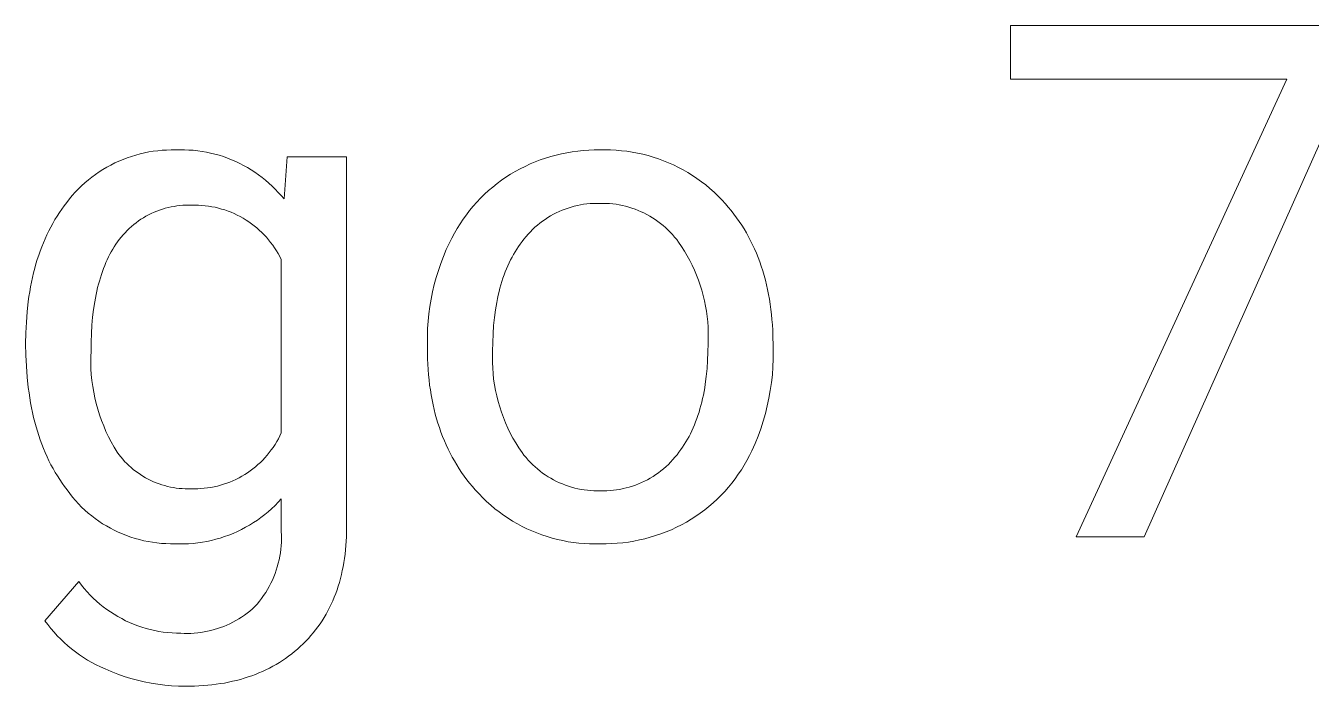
# Model space of a CAD drawing. Header units: millimetres. Extents: x 0 to 4468, y 0 to 3122.
# Drawn here: x 3279.3 to 3385.7, y 340.7 to 395.4 of the extents above; entities that cross this region are included whole.
import ezdxf

# ---------------------------------------------------------------- set-up
doc = ezdxf.new("R2010")
doc.units = ezdxf.units.MM
doc.header["$MEASUREMENT"] = 0
doc.layers.add('Domyślny', color=7, linetype='Continuous', true_color=0x000000)

msp = doc.modelspace()

# ---------------------------------------------------------------- linework, layer by layer
at = {"layer": 'Domyślny', "color": 18, "lineweight": 15, "true_color": 0x000000}
for p, q in [((3360.8, 390.99), (3360.8, 395.41)), ((3360.8, 395.41), (3389.4, 395.41)), ((3389.4, 392.38), (3371.87, 353.09)), ((3383.7, 390.99), (3360.8, 390.99)), ((3366.24, 353.09), (3383.7, 390.99)), ((3286.67, 384.04), (3287.01, 384.19)), ((3287.01, 384.19), (3287.35, 384.34)), ((3287.35, 384.34), (3287.69, 384.47)), ((3287.69, 384.47), (3288.05, 384.59)), ((3288.05, 384.59), (3288.4, 384.7)), ((3288.4, 384.7), (3288.76, 384.79)), ((3288.76, 384.79), (3289.12, 384.88)), ((3289.12, 384.88), (3289.49, 384.95)), ((3289.49, 384.95), (3289.85, 385.01)), ((3289.85, 385.01), (3290.22, 385.06)), ((3290.22, 385.06), (3290.59, 385.09)), ((3290.59, 385.09), (3290.96, 385.11)), ((3290.96, 385.11), (3291.33, 385.12)), ((3291.33, 385.12), (3291.7, 385.12)), ((3291.7, 385.12), (3292.07, 385.13)), ((3292.07, 385.13), (3292.43, 385.13)), ((3292.43, 385.13), (3292.8, 385.11)), ((3292.8, 385.11), (3293.16, 385.09)), ((3293.16, 385.09), (3293.53, 385.05)), ((3293.53, 385.05), (3293.89, 385)), ((3293.89, 385), (3294.25, 384.94)), ((3294.25, 384.94), (3294.6, 384.86)), ((3294.6, 384.86), (3294.96, 384.77)), ((3294.96, 384.77), (3295.31, 384.68)), ((3295.31, 384.68), (3295.66, 384.57)), ((3295.66, 384.57), (3296, 384.44)), ((3296, 384.44), (3296.34, 384.31)), ((3296.34, 384.31), (3296.68, 384.16)), ((3300.68, 381.06), (3300.94, 384.54)), ((3300.94, 384.54), (3305.85, 384.54)), ((3305.85, 384.54), (3305.85, 353.86)), ((3321.46, 384.13), (3321.89, 384.3)), ((3321.89, 384.3), (3322.32, 384.44)), ((3322.32, 384.44), (3322.76, 384.58)), ((3322.76, 384.58), (3323.2, 384.7)), ((3323.2, 384.7), (3323.64, 384.8)), ((3323.64, 384.8), (3324.09, 384.89)), ((3324.09, 384.89), (3324.54, 384.97)), ((3324.54, 384.97), (3324.99, 385.03)), ((3324.99, 385.03), (3325.44, 385.07)), ((3325.44, 385.07), (3325.9, 385.1)), ((3325.9, 385.1), (3326.35, 385.12)), ((3326.35, 385.12), (3326.81, 385.12)), ((3326.81, 385.12), (3327.26, 385.13)), ((3327.26, 385.13), (3327.71, 385.12)), ((3327.71, 385.12), (3328.16, 385.1)), ((3328.16, 385.1), (3328.61, 385.06)), ((3328.61, 385.06), (3329.05, 385.01)), ((3329.05, 385.01), (3329.5, 384.94)), ((3329.5, 384.94), (3329.94, 384.86)), ((3329.94, 384.86), (3330.38, 384.76)), ((3330.38, 384.76), (3330.81, 384.65)), ((3330.81, 384.65), (3331.24, 384.53)), ((3331.24, 384.53), (3331.67, 384.38)), ((3331.67, 384.38), (3332.09, 384.23)), ((3332.09, 384.23), (3332.51, 384.06)), ((3285.07, 383.09), (3285.38, 383.3)), ((3285.38, 383.3), (3285.69, 383.5)), ((3285.69, 383.5), (3286.01, 383.69)), ((3286.01, 383.69), (3286.34, 383.87)), ((3286.34, 383.87), (3286.67, 384.04)), ((3296.68, 384.16), (3297.01, 384.01)), ((3297.01, 384.01), (3297.33, 383.84)), ((3297.33, 383.84), (3297.65, 383.66)), ((3297.65, 383.66), (3297.96, 383.47)), ((3297.96, 383.47), (3298.27, 383.28)), ((3298.27, 383.28), (3298.57, 383.07)), ((3319.05, 382.86), (3319.43, 383.11)), ((3319.43, 383.11), (3319.82, 383.34)), ((3319.82, 383.34), (3320.22, 383.56)), ((3320.22, 383.56), (3320.63, 383.76)), ((3320.63, 383.76), (3321.04, 383.96)), ((3321.04, 383.96), (3321.46, 384.13)), ((3332.51, 384.06), (3332.92, 383.88)), ((3332.92, 383.88), (3333.32, 383.68)), ((3333.32, 383.68), (3333.72, 383.47)), ((3333.72, 383.47), (3334.11, 383.24)), ((3334.11, 383.24), (3334.49, 383)), ((3283.66, 381.89), (3283.92, 382.15)), ((3283.92, 382.15), (3284.2, 382.4)), ((3284.2, 382.4), (3284.48, 382.64)), ((3284.48, 382.64), (3284.77, 382.87)), ((3284.77, 382.87), (3285.07, 383.09)), ((3298.57, 383.07), (3298.86, 382.85)), ((3298.86, 382.85), (3299.15, 382.62)), ((3299.15, 382.62), (3299.42, 382.38)), ((3299.42, 382.38), (3299.69, 382.13)), ((3299.69, 382.13), (3299.95, 381.88)), ((3317.61, 381.76), (3317.95, 382.05)), ((3317.95, 382.05), (3318.31, 382.34)), ((3318.31, 382.34), (3318.67, 382.61)), ((3318.67, 382.61), (3319.05, 382.86)), ((3334.49, 383), (3334.86, 382.75)), ((3334.86, 382.75), (3335.23, 382.49)), ((3335.23, 382.49), (3335.58, 382.22)), ((3335.58, 382.22), (3335.93, 381.93)), ((3282.69, 380.77), (3282.92, 381.07)), ((3282.92, 381.07), (3283.15, 381.35)), ((3283.15, 381.35), (3283.4, 381.63)), ((3283.4, 381.63), (3283.66, 381.89)), ((3299.95, 381.88), (3300.2, 381.61)), ((3300.2, 381.61), (3300.44, 381.34)), ((3300.44, 381.34), (3300.68, 381.06)), ((3316.64, 380.81), (3316.95, 381.13)), ((3316.95, 381.13), (3317.27, 381.45)), ((3317.27, 381.45), (3317.61, 381.76)), ((3335.93, 381.93), (3336.27, 381.63)), ((3336.27, 381.63), (3336.59, 381.32)), ((3336.59, 381.32), (3336.91, 381)), ((3336.91, 381), (3337.21, 380.67)), ((3281.89, 379.64), (3282.08, 379.93)), ((3282.08, 379.93), (3282.28, 380.22)), ((3282.28, 380.22), (3282.48, 380.5)), ((3282.48, 380.5), (3282.69, 380.77)), ((3289.92, 379.96), (3289.69, 379.86)), ((3290.15, 380.06), (3289.92, 379.96)), ((3290.38, 380.14), (3290.15, 380.06)), ((3290.61, 380.22), (3290.38, 380.14)), ((3290.85, 380.29), (3290.61, 380.22)), ((3291.09, 380.35), (3290.85, 380.29)), ((3291.33, 380.41), (3291.09, 380.35)), ((3291.57, 380.45), (3291.33, 380.41)), ((3291.81, 380.49), (3291.57, 380.45)), ((3292.06, 380.52), (3291.81, 380.49)), ((3292.3, 380.54), (3292.06, 380.52)), ((3292.55, 380.55), (3292.3, 380.54)), ((3292.8, 380.55), (3292.55, 380.55)), ((3293.04, 380.55), (3292.8, 380.55)), ((3293.32, 380.55), (3293.04, 380.55)), ((3293.6, 380.55), (3293.32, 380.55)), ((3293.87, 380.53), (3293.6, 380.55)), ((3294.15, 380.5), (3293.87, 380.53)), ((3294.43, 380.47), (3294.15, 380.5)), ((3294.7, 380.42), (3294.43, 380.47)), ((3294.97, 380.37), (3294.7, 380.42)), ((3295.24, 380.3), (3294.97, 380.37)), ((3295.51, 380.23), (3295.24, 380.3)), ((3295.78, 380.15), (3295.51, 380.23)), ((3296.04, 380.06), (3295.78, 380.15)), ((3296.3, 379.96), (3296.04, 380.06)), ((3296.55, 379.85), (3296.3, 379.96)), ((3315.77, 379.76), (3316.04, 380.12)), ((3316.04, 380.12), (3316.33, 380.47)), ((3316.33, 380.47), (3316.64, 380.81)), ((3323.44, 380.02), (3323.2, 379.91)), ((3323.69, 380.13), (3323.44, 380.02)), ((3323.94, 380.22), (3323.69, 380.13)), ((3324.19, 380.31), (3323.94, 380.22)), ((3324.44, 380.39), (3324.19, 380.31)), ((3324.7, 380.46), (3324.44, 380.39)), ((3324.96, 380.52), (3324.7, 380.46)), ((3325.22, 380.58), (3324.96, 380.52)), ((3325.48, 380.62), (3325.22, 380.58)), ((3325.75, 380.65), (3325.48, 380.62)), ((3326.01, 380.68), (3325.75, 380.65)), ((3326.28, 380.69), (3326.01, 380.68)), ((3326.54, 380.7), (3326.28, 380.69)), ((3326.81, 380.7), (3326.54, 380.7)), ((3327.08, 380.7), (3326.81, 380.7)), ((3327.35, 380.69), (3327.08, 380.7)), ((3327.62, 380.68), (3327.35, 380.69)), ((3327.89, 380.65), (3327.62, 380.68)), ((3328.16, 380.62), (3327.89, 380.65)), ((3328.42, 380.57), (3328.16, 380.62)), ((3328.69, 380.52), (3328.42, 380.57)), ((3328.95, 380.46), (3328.69, 380.52)), ((3329.21, 380.39), (3328.95, 380.46)), ((3329.47, 380.31), (3329.21, 380.39)), ((3329.73, 380.22), (3329.47, 380.31)), ((3329.98, 380.12), (3329.73, 380.22)), ((3330.23, 380.01), (3329.98, 380.12)), ((3330.47, 379.9), (3330.23, 380.01)), ((3337.21, 380.67), (3337.45, 380.39)), ((3337.45, 380.39), (3337.69, 380.1)), ((3337.69, 380.1), (3337.92, 379.81)), ((3281.36, 378.73), (3281.53, 379.04)), ((3281.53, 379.04), (3281.71, 379.35)), ((3281.71, 379.35), (3281.89, 379.64)), ((3288.24, 378.94), (3288.05, 378.78)), ((3288.43, 379.09), (3288.24, 378.94)), ((3288.63, 379.24), (3288.43, 379.09)), ((3288.83, 379.38), (3288.63, 379.24)), ((3289.04, 379.51), (3288.83, 379.38)), ((3289.25, 379.63), (3289.04, 379.51)), ((3289.47, 379.75), (3289.25, 379.63)), ((3289.69, 379.86), (3289.47, 379.75)), ((3296.8, 379.73), (3296.55, 379.85)), ((3297.05, 379.6), (3296.8, 379.73)), ((3297.29, 379.47), (3297.05, 379.6)), ((3297.53, 379.32), (3297.29, 379.47)), ((3297.76, 379.17), (3297.53, 379.32)), ((3297.99, 379.01), (3297.76, 379.17)), ((3298.21, 378.84), (3297.99, 379.01)), ((3315.01, 378.63), (3315.25, 379.01)), ((3315.25, 379.01), (3315.5, 379.39)), ((3315.5, 379.39), (3315.77, 379.76)), ((3321.65, 378.89), (3321.45, 378.72)), ((3321.85, 379.06), (3321.65, 378.89)), ((3322.07, 379.22), (3321.85, 379.06)), ((3322.28, 379.37), (3322.07, 379.22)), ((3322.51, 379.52), (3322.28, 379.37)), ((3322.73, 379.66), (3322.51, 379.52)), ((3322.97, 379.79), (3322.73, 379.66)), ((3323.2, 379.91), (3322.97, 379.79)), ((3330.71, 379.77), (3330.47, 379.9)), ((3330.95, 379.64), (3330.71, 379.77)), ((3331.18, 379.5), (3330.95, 379.64)), ((3331.41, 379.35), (3331.18, 379.5)), ((3331.63, 379.2), (3331.41, 379.35)), ((3331.84, 379.04), (3331.63, 379.2)), ((3332.05, 378.87), (3331.84, 379.04)), ((3332.26, 378.69), (3332.05, 378.87)), ((3337.92, 379.81), (3338.14, 379.51)), ((3338.14, 379.51), (3338.35, 379.21)), ((3338.35, 379.21), (3338.56, 378.9)), ((3338.56, 378.9), (3338.76, 378.58)), ((3280.9, 377.77), (3281.05, 378.1)), ((3281.05, 378.1), (3281.2, 378.42)), ((3281.2, 378.42), (3281.36, 378.73)), ((3287.19, 377.89), (3287.04, 377.7)), ((3287.35, 378.08), (3287.19, 377.89)), ((3287.52, 378.27), (3287.35, 378.08)), ((3287.69, 378.44), (3287.52, 378.27)), ((3287.87, 378.62), (3287.69, 378.44)), ((3288.05, 378.78), (3287.87, 378.62)), ((3298.42, 378.67), (3298.21, 378.84)), ((3298.63, 378.48), (3298.42, 378.67)), ((3298.83, 378.29), (3298.63, 378.48)), ((3299.03, 378.1), (3298.83, 378.29)), ((3299.22, 377.89), (3299.03, 378.1)), ((3299.4, 377.68), (3299.22, 377.89)), ((3314.37, 377.42), (3314.57, 377.83)), ((3314.57, 377.83), (3314.78, 378.23)), ((3314.78, 378.23), (3315.01, 378.63)), ((3320.71, 377.95), (3320.54, 377.74)), ((3320.88, 378.15), (3320.71, 377.95)), ((3321.07, 378.34), (3320.88, 378.15)), ((3321.25, 378.53), (3321.07, 378.34)), ((3321.45, 378.72), (3321.25, 378.53)), ((3332.46, 378.5), (3332.26, 378.69)), ((3332.65, 378.31), (3332.46, 378.5)), ((3332.83, 378.11), (3332.65, 378.31)), ((3333.01, 377.91), (3332.83, 378.11)), ((3333.18, 377.7), (3333.01, 377.91)), ((3338.76, 378.58), (3338.95, 378.26)), ((3338.95, 378.26), (3339.13, 377.93)), ((3339.13, 377.93), (3339.3, 377.6)), ((3280.37, 376.4), (3280.49, 376.75)), ((3280.49, 376.75), (3280.62, 377.1)), ((3280.62, 377.1), (3280.76, 377.44)), ((3280.76, 377.44), (3280.9, 377.77)), ((3286.51, 376.9), (3286.38, 376.69)), ((3286.63, 377.11), (3286.51, 376.9)), ((3286.76, 377.31), (3286.63, 377.11)), ((3286.9, 377.5), (3286.76, 377.31)), ((3287.04, 377.7), (3286.9, 377.5)), ((3299.57, 377.47), (3299.4, 377.68)), ((3299.74, 377.25), (3299.57, 377.47)), ((3299.9, 377.02), (3299.74, 377.25)), ((3300.05, 376.78), (3299.9, 377.02)), ((3300.19, 376.55), (3300.05, 376.78)), ((3313.88, 376.3), (3314.11, 376.87)), ((3314.11, 376.87), (3314.37, 377.42)), ((3319.95, 376.91), (3319.81, 376.69)), ((3320.09, 377.12), (3319.95, 376.91)), ((3320.23, 377.33), (3320.09, 377.12)), ((3320.38, 377.53), (3320.23, 377.33)), ((3320.54, 377.74), (3320.38, 377.53)), ((3333.34, 377.48), (3333.18, 377.7)), ((3333.59, 377.12), (3333.34, 377.48)), ((3333.83, 376.74), (3333.59, 377.12)), ((3334.06, 376.36), (3333.83, 376.74)), ((3339.3, 377.6), (3339.47, 377.26)), ((3339.47, 377.26), (3339.63, 376.92)), ((3339.63, 376.92), (3339.78, 376.57)), ((3280.04, 375.32), (3280.14, 375.68)), ((3280.14, 375.68), (3280.25, 376.05)), ((3280.25, 376.05), (3280.37, 376.4)), ((3285.94, 375.8), (3285.84, 375.56)), ((3286.04, 376.03), (3285.94, 375.8)), ((3286.15, 376.26), (3286.04, 376.03)), ((3286.27, 376.48), (3286.15, 376.26)), ((3286.38, 376.69), (3286.27, 376.48)), ((3300.33, 376.3), (3300.19, 376.55)), ((3300.45, 376.06), (3300.33, 376.3)), ((3300.45, 361.7), (3300.45, 376.06)), ((3313.46, 375.15), (3313.66, 375.73)), ((3313.66, 375.73), (3313.88, 376.3)), ((3319.32, 375.77), (3319.2, 375.53)), ((3319.43, 376.01), (3319.32, 375.77)), ((3319.55, 376.24), (3319.43, 376.01)), ((3319.68, 376.47), (3319.55, 376.24)), ((3319.81, 376.69), (3319.68, 376.47)), ((3334.27, 375.97), (3334.06, 376.36)), ((3334.47, 375.57), (3334.27, 375.97)), ((3339.78, 376.57), (3339.92, 376.21)), ((3339.92, 376.21), (3340.06, 375.85)), ((3340.06, 375.85), (3340.18, 375.49)), ((3279.85, 374.56), (3279.94, 374.94)), ((3279.94, 374.94), (3280.04, 375.32)), ((3285.56, 374.8), (3285.48, 374.54)), ((3285.65, 375.06), (3285.56, 374.8)), ((3285.74, 375.31), (3285.65, 375.06)), ((3285.84, 375.56), (3285.74, 375.31)), ((3313.27, 374.56), (3313.46, 375.15)), ((3318.9, 374.77), (3318.8, 374.5)), ((3318.99, 375.03), (3318.9, 374.77)), ((3319.1, 375.28), (3318.99, 375.03)), ((3319.2, 375.53), (3319.1, 375.28)), ((3334.66, 375.17), (3334.47, 375.57)), ((3334.83, 374.76), (3334.66, 375.17)), ((3334.99, 374.34), (3334.83, 374.76)), ((3340.18, 375.49), (3340.3, 375.11)), ((3340.3, 375.11), (3340.41, 374.73)), ((3340.41, 374.73), (3340.52, 374.35)), ((3279.63, 373.38), (3279.69, 373.78)), ((3279.69, 373.78), (3279.77, 374.17)), ((3279.77, 374.17), (3279.85, 374.56)), ((3285.25, 373.72), (3285.18, 373.43)), ((3285.32, 374), (3285.25, 373.72)), ((3285.4, 374.27), (3285.32, 374)), ((3285.48, 374.54), (3285.4, 374.27)), ((3312.97, 373.37), (3313.11, 373.97)), ((3313.11, 373.97), (3313.27, 374.56)), ((3318.55, 373.68), (3318.48, 373.39)), ((3318.63, 373.96), (3318.55, 373.68)), ((3318.72, 374.23), (3318.63, 373.96)), ((3318.8, 374.5), (3318.72, 374.23)), ((3335.13, 373.93), (3334.99, 374.34)), ((3335.26, 373.5), (3335.13, 373.93)), ((3340.52, 374.35), (3340.61, 373.96)), ((3340.61, 373.96), (3340.7, 373.56)), ((3340.7, 373.56), (3340.78, 373.16)), ((3279.41, 371.73), (3279.51, 372.57)), ((3279.51, 372.57), (3279.56, 372.98)), ((3279.56, 372.98), (3279.63, 373.38)), ((3285.01, 372.54), (3284.91, 371.92)), ((3285.12, 373.14), (3285.01, 372.54)), ((3285.18, 373.43), (3285.12, 373.14)), ((3312.75, 372.17), (3312.85, 372.77)), ((3312.85, 372.77), (3312.97, 373.37)), ((3318.29, 372.5), (3318.23, 372.2)), ((3318.35, 372.81), (3318.29, 372.5)), ((3318.41, 373.1), (3318.35, 372.81)), ((3318.48, 373.39), (3318.41, 373.1)), ((3335.38, 373.07), (3335.26, 373.5)), ((3335.48, 372.64), (3335.38, 373.07)), ((3335.57, 372.2), (3335.48, 372.64)), ((3340.78, 373.16), (3340.86, 372.76)), ((3340.86, 372.76), (3340.92, 372.34)), ((3279.35, 370.87), (3279.41, 371.73)), ((3284.91, 371.92), (3284.83, 371.28)), ((3312.6, 370.95), (3312.67, 371.56)), ((3312.67, 371.56), (3312.75, 372.17)), ((3318.18, 371.88), (3318.09, 371.24)), ((3318.23, 372.2), (3318.18, 371.88)), ((3335.65, 371.77), (3335.57, 372.2)), ((3335.71, 371.33), (3335.65, 371.77)), ((3340.92, 372.34), (3340.98, 371.92)), ((3340.98, 371.92), (3341.03, 371.5)), ((3341.03, 371.5), (3341.07, 371.07)), ((3279.31, 369.99), (3279.35, 370.87)), ((3284.77, 370.61), (3284.73, 369.92)), ((3284.83, 371.28), (3284.77, 370.61)), ((3312.54, 369.72), (3312.56, 370.33)), ((3312.56, 370.33), (3312.6, 370.95)), ((3318.03, 370.58), (3317.98, 369.9)), ((3318.09, 371.24), (3318.03, 370.58)), ((3335.75, 370.88), (3335.71, 371.33)), ((3335.78, 370.44), (3335.75, 370.88)), ((3335.8, 370), (3335.78, 370.44)), ((3341.07, 371.07), (3341.11, 370.64)), ((3341.11, 370.64), (3341.13, 370.2)), ((3279.29, 369.08), (3279.31, 369.99)), ((3284.73, 369.92), (3284.7, 369.2)), ((3312.54, 369.11), (3312.54, 369.72)), ((3317.98, 369.9), (3317.95, 369.19)), ((3335.78, 369.11), (3335.8, 369.55)), ((3335.8, 369.55), (3335.8, 370)), ((3341.13, 370.2), (3341.15, 369.75)), ((3341.15, 369.75), (3341.17, 368.84)), ((3279.31, 368.13), (3279.29, 369.08)), ((3284.7, 368.47), (3284.68, 367.98)), ((3284.7, 369.2), (3284.7, 368.47)), ((3312.54, 368.74), (3312.54, 369.11)), ((3312.54, 368.28), (3312.54, 368.74)), ((3312.56, 367.83), (3312.54, 368.28)), ((3317.94, 368.47), (3317.93, 368)), ((3317.95, 369.19), (3317.94, 368.47)), ((3335.74, 367.7), (3335.77, 368.39)), ((3335.77, 368.39), (3335.78, 369.11)), ((3341.17, 368.84), (3341.17, 368.47)), ((3341.17, 368.47), (3341.17, 367.81)), ((3279.35, 367.21), (3279.31, 368.13)), ((3279.41, 366.31), (3279.35, 367.21)), ((3284.68, 367.98), (3284.68, 367.49)), ((3284.68, 367.49), (3284.69, 367.01)), ((3312.58, 367.38), (3312.56, 367.83)), ((3312.6, 366.95), (3312.58, 367.38)), ((3317.93, 368), (3317.93, 367.53)), ((3317.93, 367.53), (3317.95, 367.06)), ((3335.7, 367.02), (3335.74, 367.7)), ((3341.14, 367.16), (3341.1, 366.51)), ((3341.17, 367.81), (3341.14, 367.16)), ((3279.51, 365.44), (3279.41, 366.31)), ((3284.69, 367.01), (3284.72, 366.52)), ((3284.72, 366.52), (3284.77, 366.03)), ((3312.64, 366.51), (3312.6, 366.95)), ((3312.68, 366.09), (3312.64, 366.51)), ((3312.73, 365.66), (3312.68, 366.09)), ((3317.95, 367.06), (3317.98, 366.6)), ((3317.98, 366.6), (3318.03, 366.13)), ((3318.03, 366.13), (3318.1, 365.67)), ((3335.55, 365.74), (3335.63, 366.37)), ((3335.63, 366.37), (3335.7, 367.02)), ((3341.1, 366.51), (3341.03, 365.86)), ((3279.57, 365.02), (3279.51, 365.44)), ((3279.63, 364.6), (3279.57, 365.02)), ((3284.77, 366.03), (3284.84, 365.55)), ((3284.84, 365.55), (3284.92, 365.07)), ((3284.92, 365.07), (3285.02, 364.59)), ((3312.79, 365.25), (3312.73, 365.66)), ((3312.86, 364.84), (3312.79, 365.25)), ((3318.1, 365.67), (3318.18, 365.2)), ((3318.18, 365.2), (3318.28, 364.75)), ((3335.39, 364.83), (3335.45, 365.12)), ((3335.45, 365.12), (3335.5, 365.43)), ((3335.5, 365.43), (3335.55, 365.74)), ((3340.93, 365.21), (3340.82, 364.57)), ((3341.03, 365.86), (3340.93, 365.21)), ((3279.7, 364.18), (3279.63, 364.6)), ((3279.78, 363.78), (3279.7, 364.18)), ((3285.02, 364.59), (3285.13, 364.12)), ((3285.13, 364.12), (3285.26, 363.65)), ((3312.93, 364.43), (3312.86, 364.84)), ((3313.01, 364.03), (3312.93, 364.43)), ((3313.1, 363.64), (3313.01, 364.03)), ((3318.28, 364.75), (3318.4, 364.29)), ((3318.4, 364.29), (3318.53, 363.84)), ((3335.11, 363.68), (3335.18, 363.96)), ((3335.18, 363.96), (3335.26, 364.24)), ((3335.26, 364.24), (3335.33, 364.53)), ((3335.33, 364.53), (3335.39, 364.83)), ((3340.82, 364.57), (3340.68, 363.93)), ((3279.86, 363.38), (3279.78, 363.78)), ((3279.95, 362.98), (3279.86, 363.38)), ((3280.05, 362.59), (3279.95, 362.98)), ((3285.26, 363.65), (3285.41, 363.18)), ((3285.41, 363.18), (3285.57, 362.72)), ((3313.2, 363.25), (3313.1, 363.64)), ((3313.31, 362.87), (3313.2, 363.25)), ((3318.53, 363.84), (3318.67, 363.4)), ((3318.67, 363.4), (3318.84, 362.96)), ((3318.84, 362.96), (3319.01, 362.52)), ((3334.85, 362.88), (3334.94, 363.14)), ((3334.94, 363.14), (3335.03, 363.41)), ((3335.03, 363.41), (3335.11, 363.68)), ((3340.53, 363.29), (3340.35, 362.67)), ((3340.68, 363.93), (3340.53, 363.29)), ((3280.15, 362.21), (3280.05, 362.59)), ((3280.26, 361.84), (3280.15, 362.21)), ((3280.38, 361.47), (3280.26, 361.84)), ((3285.57, 362.72), (3285.75, 362.27)), ((3285.75, 362.27), (3285.94, 361.82)), ((3285.94, 361.82), (3286.15, 361.38)), ((3313.42, 362.5), (3313.31, 362.87)), ((3313.54, 362.13), (3313.42, 362.5)), ((3313.67, 361.76), (3313.54, 362.13)), ((3319.01, 362.52), (3319.2, 362.1)), ((3319.2, 362.1), (3319.41, 361.68)), ((3334.32, 361.63), (3334.43, 361.87)), ((3334.43, 361.87), (3334.54, 362.12)), ((3334.54, 362.12), (3334.65, 362.36)), ((3334.65, 362.36), (3334.75, 362.62)), ((3334.75, 362.62), (3334.85, 362.88)), ((3340.14, 362.04), (3339.92, 361.43)), ((3340.35, 362.67), (3340.14, 362.04)), ((3280.5, 361.11), (3280.38, 361.47)), ((3280.63, 360.75), (3280.5, 361.11)), ((3286.15, 361.38), (3286.38, 360.95)), ((3286.38, 360.95), (3286.61, 360.52)), ((3299.93, 360.73), (3300.07, 360.97)), ((3300.07, 360.97), (3300.21, 361.21)), ((3300.21, 361.21), (3300.34, 361.45)), ((3300.34, 361.45), (3300.45, 361.7)), ((3313.8, 361.4), (3313.67, 361.76)), ((3313.95, 361.05), (3313.8, 361.4)), ((3314.1, 360.7), (3313.95, 361.05)), ((3319.41, 361.68), (3319.63, 361.26)), ((3319.63, 361.26), (3319.87, 360.86)), ((3319.87, 360.86), (3320.12, 360.46)), ((3333.81, 360.73), (3333.94, 360.95)), ((3333.94, 360.95), (3334.07, 361.17)), ((3334.07, 361.17), (3334.2, 361.4)), ((3334.2, 361.4), (3334.32, 361.63)), ((3339.68, 360.82), (3339.41, 360.22)), ((3339.92, 361.43), (3339.68, 360.82)), ((3280.77, 360.4), (3280.63, 360.75)), ((3280.91, 360.06), (3280.77, 360.4)), ((3281.06, 359.72), (3280.91, 360.06)), ((3281.22, 359.39), (3281.06, 359.72)), ((3286.61, 360.52), (3286.87, 360.11)), ((3286.87, 360.11), (3287.01, 359.91)), ((3287.01, 359.91), (3287.16, 359.71)), ((3287.16, 359.71), (3287.32, 359.53)), ((3299.1, 359.64), (3299.28, 359.85)), ((3299.28, 359.85), (3299.46, 360.06)), ((3299.46, 360.06), (3299.62, 360.28)), ((3299.62, 360.28), (3299.78, 360.5)), ((3299.78, 360.5), (3299.93, 360.73)), ((3314.26, 360.36), (3314.1, 360.7)), ((3314.42, 360.02), (3314.26, 360.36)), ((3314.6, 359.69), (3314.42, 360.02)), ((3320.12, 360.46), (3320.38, 360.08)), ((3320.38, 360.08), (3320.54, 359.86)), ((3320.54, 359.86), (3320.71, 359.65)), ((3333.04, 359.68), (3333.21, 359.89)), ((3333.21, 359.89), (3333.37, 360.11)), ((3333.37, 360.11), (3333.52, 360.31)), ((3333.52, 360.31), (3333.67, 360.52)), ((3333.67, 360.52), (3333.81, 360.73)), ((3339.21, 359.82), (3339, 359.42)), ((3339.41, 360.22), (3339.21, 359.82)), ((3281.38, 359.06), (3281.22, 359.39)), ((3281.56, 358.74), (3281.38, 359.06)), ((3281.73, 358.43), (3281.56, 358.74)), ((3287.32, 359.53), (3287.48, 359.34)), ((3287.48, 359.34), (3287.66, 359.17)), ((3287.66, 359.17), (3287.83, 359)), ((3287.83, 359), (3288.01, 358.83)), ((3288.01, 358.83), (3288.2, 358.67)), ((3288.2, 358.67), (3288.39, 358.52)), ((3297.88, 358.55), (3298.1, 358.72)), ((3298.1, 358.72), (3298.31, 358.89)), ((3298.31, 358.89), (3298.52, 359.07)), ((3298.52, 359.07), (3298.72, 359.25)), ((3298.72, 359.25), (3298.91, 359.44)), ((3298.91, 359.44), (3299.1, 359.64)), ((3314.78, 359.37), (3314.6, 359.69)), ((3314.97, 359.05), (3314.78, 359.37)), ((3315.17, 358.73), (3314.97, 359.05)), ((3315.37, 358.42), (3315.17, 358.73)), ((3320.71, 359.65), (3320.89, 359.45)), ((3320.89, 359.45), (3321.07, 359.25)), ((3321.07, 359.25), (3321.26, 359.06)), ((3321.26, 359.06), (3321.46, 358.88)), ((3321.46, 358.88), (3321.66, 358.71)), ((3321.66, 358.71), (3321.87, 358.54)), ((3331.88, 358.56), (3332.09, 358.73)), ((3332.09, 358.73), (3332.3, 358.9)), ((3332.3, 358.9), (3332.49, 359.09)), ((3332.49, 359.09), (3332.68, 359.28)), ((3332.68, 359.28), (3332.87, 359.48)), ((3332.87, 359.48), (3333.04, 359.68)), ((3338.54, 358.64), (3338.28, 358.27)), ((3338.78, 359.03), (3338.54, 358.64)), ((3339, 359.42), (3338.78, 359.03)), ((3281.92, 358.13), (3281.73, 358.43)), ((3282.11, 357.83), (3281.92, 358.13)), ((3282.3, 357.53), (3282.11, 357.83)), ((3288.39, 358.52), (3288.59, 358.38)), ((3288.59, 358.38), (3288.79, 358.24)), ((3288.79, 358.24), (3289, 358.11)), ((3289, 358.11), (3289.21, 357.98)), ((3289.21, 357.98), (3289.43, 357.87)), ((3289.43, 357.87), (3289.65, 357.76)), ((3289.65, 357.76), (3289.87, 357.65)), ((3289.87, 357.65), (3290.1, 357.56)), ((3295.94, 357.53), (3296.2, 357.63)), ((3296.2, 357.63), (3296.45, 357.74)), ((3296.45, 357.74), (3296.7, 357.85)), ((3296.7, 357.85), (3296.95, 357.97)), ((3296.95, 357.97), (3297.19, 358.11)), ((3297.19, 358.11), (3297.42, 358.25)), ((3297.42, 358.25), (3297.65, 358.4)), ((3297.65, 358.4), (3297.88, 358.55)), ((3315.59, 358.12), (3315.37, 358.42)), ((3315.81, 357.82), (3315.59, 358.12)), ((3316.03, 357.53), (3315.81, 357.82)), ((3321.87, 358.54), (3322.08, 358.37)), ((3322.08, 358.37), (3322.3, 358.22)), ((3322.3, 358.22), (3322.53, 358.07)), ((3322.53, 358.07), (3322.76, 357.94)), ((3322.76, 357.94), (3322.99, 357.81)), ((3322.99, 357.81), (3323.23, 357.68)), ((3323.23, 357.68), (3323.47, 357.57)), ((3323.47, 357.57), (3323.72, 357.47)), ((3330.03, 357.47), (3330.28, 357.58)), ((3330.28, 357.58), (3330.52, 357.7)), ((3330.52, 357.7), (3330.76, 357.82)), ((3330.76, 357.82), (3330.99, 357.95)), ((3330.99, 357.95), (3331.22, 358.09)), ((3331.22, 358.09), (3331.45, 358.24)), ((3331.45, 358.24), (3331.67, 358.39)), ((3331.67, 358.39), (3331.88, 358.56)), ((3338.02, 357.9), (3337.74, 357.54)), ((3338.28, 358.27), (3338.02, 357.9)), ((3282.51, 357.25), (3282.3, 357.53)), ((3282.72, 356.97), (3282.51, 357.25)), ((3282.94, 356.67), (3282.72, 356.97)), ((3283.17, 356.38), (3282.94, 356.67)), ((3290.1, 357.56), (3290.33, 357.48)), ((3290.33, 357.48), (3290.56, 357.4)), ((3290.56, 357.4), (3290.8, 357.33)), ((3290.8, 357.33), (3291.04, 357.27)), ((3291.04, 357.27), (3291.27, 357.21)), ((3291.27, 357.21), (3291.52, 357.17)), ((3291.52, 357.17), (3291.76, 357.13)), ((3291.76, 357.13), (3292, 357.1)), ((3292, 357.1), (3292.25, 357.08)), ((3292.25, 357.08), (3292.49, 357.07)), ((3292.49, 357.07), (3292.74, 357.07)), ((3292.74, 357.07), (3292.98, 357.07)), ((3292.98, 357.07), (3293.26, 357.06)), ((3293.26, 357.06), (3293.53, 357.07)), ((3293.53, 357.07), (3293.8, 357.08)), ((3293.8, 357.08), (3294.08, 357.11)), ((3294.08, 357.11), (3294.35, 357.14)), ((3294.35, 357.14), (3294.62, 357.18)), ((3294.62, 357.18), (3294.89, 357.23)), ((3294.89, 357.23), (3295.16, 357.29)), ((3295.16, 357.29), (3295.42, 357.36)), ((3295.42, 357.36), (3295.68, 357.44)), ((3295.68, 357.44), (3295.94, 357.53)), ((3316.27, 357.25), (3316.03, 357.53)), ((3316.51, 356.97), (3316.27, 357.25)), ((3316.82, 356.64), (3316.51, 356.97)), ((3317.13, 356.31), (3316.82, 356.64)), ((3323.72, 357.47), (3323.97, 357.37)), ((3323.97, 357.37), (3324.23, 357.28)), ((3324.23, 357.28), (3324.48, 357.2)), ((3324.48, 357.2), (3324.74, 357.13)), ((3324.74, 357.13), (3325, 357.07)), ((3325, 357.07), (3325.27, 357.02)), ((3325.27, 357.02), (3325.53, 356.98)), ((3325.53, 356.98), (3325.8, 356.95)), ((3325.8, 356.95), (3326.06, 356.92)), ((3326.06, 356.92), (3326.33, 356.91)), ((3326.33, 356.91), (3326.6, 356.9)), ((3326.6, 356.9), (3326.87, 356.91)), ((3326.87, 356.91), (3327.14, 356.9)), ((3327.14, 356.9), (3327.41, 356.91)), ((3327.41, 356.91), (3327.68, 356.92)), ((3327.68, 356.92), (3327.95, 356.95)), ((3327.95, 356.95), (3328.21, 356.98)), ((3328.21, 356.98), (3328.48, 357.02)), ((3328.48, 357.02), (3328.74, 357.08)), ((3328.74, 357.08), (3329, 357.14)), ((3329, 357.14), (3329.26, 357.21)), ((3329.26, 357.21), (3329.52, 357.29)), ((3329.52, 357.29), (3329.78, 357.38)), ((3329.78, 357.38), (3330.03, 357.47)), ((3336.84, 356.52), (3336.52, 356.21)), ((3337.16, 356.85), (3336.84, 356.52)), ((3337.46, 357.19), (3337.16, 356.85)), ((3337.74, 357.54), (3337.46, 357.19)), ((3283.41, 356.1), (3283.17, 356.38)), ((3283.66, 355.83), (3283.41, 356.1)), ((3283.92, 355.56), (3283.66, 355.83)), ((3284.19, 355.31), (3283.92, 355.56)), ((3299.93, 355.69), (3299.65, 355.42)), ((3300.2, 355.96), (3299.93, 355.69)), ((3300.45, 356.24), (3300.2, 355.96)), ((3300.45, 353.53), (3300.45, 356.24)), ((3317.45, 356.01), (3317.13, 356.31)), ((3317.79, 355.71), (3317.45, 356.01)), ((3318.13, 355.42), (3317.79, 355.71)), ((3335.85, 355.6), (3335.5, 355.32)), ((3336.19, 355.9), (3335.85, 355.6)), ((3336.52, 356.21), (3336.19, 355.9)), ((3284.47, 355.06), (3284.19, 355.31)), ((3284.76, 354.83), (3284.47, 355.06)), ((3285.05, 354.6), (3284.76, 354.83)), ((3285.35, 354.39), (3285.05, 354.6)), ((3285.66, 354.18), (3285.35, 354.39)), ((3298.47, 354.48), (3298.15, 354.27)), ((3298.77, 354.7), (3298.47, 354.48)), ((3299.08, 354.93), (3298.77, 354.7)), ((3299.37, 355.17), (3299.08, 354.93)), ((3299.65, 355.42), (3299.37, 355.17)), ((3318.48, 355.15), (3318.13, 355.42)), ((3318.85, 354.88), (3318.48, 355.15)), ((3319.22, 354.63), (3318.85, 354.88)), ((3319.6, 354.4), (3319.22, 354.63)), ((3319.99, 354.17), (3319.6, 354.4)), ((3334.38, 354.54), (3333.98, 354.31)), ((3334.76, 354.79), (3334.38, 354.54)), ((3335.13, 355.05), (3334.76, 354.79)), ((3335.5, 355.32), (3335.13, 355.05)), ((3285.98, 353.99), (3285.66, 354.18)), ((3286.3, 353.81), (3285.98, 353.99)), ((3286.63, 353.64), (3286.3, 353.81)), ((3286.96, 353.48), (3286.63, 353.64)), ((3287.3, 353.33), (3286.96, 353.48)), ((3287.65, 353.19), (3287.3, 353.33)), ((3296.47, 353.38), (3296.12, 353.24)), ((3296.82, 353.53), (3296.47, 353.38)), ((3297.16, 353.7), (3296.82, 353.53)), ((3297.5, 353.88), (3297.16, 353.7)), ((3297.83, 354.07), (3297.5, 353.88)), ((3298.15, 354.27), (3297.83, 354.07)), ((3300.47, 353.23), (3300.45, 353.53)), ((3305.85, 353.48), (3305.84, 353.1)), ((3305.85, 353.86), (3305.85, 353.48)), ((3320.38, 353.96), (3319.99, 354.17)), ((3320.78, 353.76), (3320.38, 353.96)), ((3321.19, 353.58), (3320.78, 353.76)), ((3321.61, 353.41), (3321.19, 353.58)), ((3322.03, 353.25), (3321.61, 353.41)), ((3331.88, 353.34), (3331.44, 353.19)), ((3332.31, 353.51), (3331.88, 353.34)), ((3332.74, 353.68), (3332.31, 353.51)), ((3333.16, 353.88), (3332.74, 353.68)), ((3333.58, 354.09), (3333.16, 353.88)), ((3333.98, 354.31), (3333.58, 354.09)), ((3288, 353.07), (3287.65, 353.19)), ((3288.35, 352.96), (3288, 353.07)), ((3288.71, 352.86), (3288.35, 352.96)), ((3289.07, 352.77), (3288.71, 352.86)), ((3289.43, 352.7), (3289.07, 352.77)), ((3289.8, 352.64), (3289.43, 352.7)), ((3290.16, 352.59), (3289.8, 352.64)), ((3290.53, 352.55), (3290.16, 352.59)), ((3290.9, 352.53), (3290.53, 352.55)), ((3291.27, 352.51), (3290.9, 352.53)), ((3291.64, 352.52), (3291.27, 352.51)), ((3292.02, 352.51), (3291.64, 352.52)), ((3292.4, 352.51), (3292.02, 352.51)), ((3292.78, 352.52), (3292.4, 352.51)), ((3293.16, 352.55), (3292.78, 352.52)), ((3293.54, 352.59), (3293.16, 352.55)), ((3293.92, 352.65), (3293.54, 352.59)), ((3294.29, 352.71), (3293.92, 352.65)), ((3294.66, 352.79), (3294.29, 352.71)), ((3295.03, 352.89), (3294.66, 352.79)), ((3295.4, 352.99), (3295.03, 352.89)), ((3295.76, 353.11), (3295.4, 352.99)), ((3296.12, 353.24), (3295.76, 353.11)), ((3300.41, 352.06), (3300.44, 352.35)), ((3300.44, 352.35), (3300.46, 352.65)), ((3300.46, 352.65), (3300.47, 352.94)), ((3300.47, 352.94), (3300.47, 353.23)), ((3305.8, 352.37), (3305.77, 352.01)), ((3305.82, 352.73), (3305.8, 352.37)), ((3305.84, 353.1), (3305.82, 352.73)), ((3322.45, 353.11), (3322.03, 353.25)), ((3322.88, 352.98), (3322.45, 353.11)), ((3323.31, 352.87), (3322.88, 352.98)), ((3323.75, 352.78), (3323.31, 352.87)), ((3324.19, 352.69), (3323.75, 352.78)), ((3324.63, 352.63), (3324.19, 352.69)), ((3325.08, 352.57), (3324.63, 352.63)), ((3325.53, 352.54), (3325.08, 352.57)), ((3325.97, 352.51), (3325.53, 352.54)), ((3326.42, 352.51), (3325.97, 352.51)), ((3326.87, 352.52), (3326.42, 352.51)), ((3327.33, 352.52), (3326.87, 352.52)), ((3327.8, 352.53), (3327.33, 352.52)), ((3328.26, 352.56), (3327.8, 352.53)), ((3328.72, 352.6), (3328.26, 352.56)), ((3329.18, 352.66), (3328.72, 352.6)), ((3329.64, 352.74), (3329.18, 352.66)), ((3330.09, 352.83), (3329.64, 352.74)), ((3330.55, 352.93), (3330.09, 352.83)), ((3330.99, 353.06), (3330.55, 352.93)), ((3331.44, 353.19), (3330.99, 353.06)), ((3371.87, 353.09), (3366.24, 353.09)), ((3300.2, 350.9), (3300.27, 351.19)), ((3300.27, 351.19), (3300.33, 351.48)), ((3300.33, 351.48), (3300.38, 351.77)), ((3300.38, 351.77), (3300.41, 352.06)), ((3305.68, 351.31), (3305.63, 350.96)), ((3305.73, 351.66), (3305.68, 351.31)), ((3305.77, 352.01), (3305.73, 351.66)), ((3299.94, 350.06), (3300.04, 350.34)), ((3300.04, 350.34), (3300.12, 350.62)), ((3300.12, 350.62), (3300.2, 350.9)), ((3305.5, 350.29), (3305.43, 349.96)), ((3305.57, 350.62), (3305.5, 350.29)), ((3305.63, 350.96), (3305.57, 350.62)), ((3280.89, 346.15), (3283.68, 349.38)), ((3283.68, 349.38), (3283.9, 349.09)), ((3283.9, 349.09), (3284.13, 348.81)), ((3299.45, 348.99), (3299.59, 349.25)), ((3299.59, 349.25), (3299.71, 349.51)), ((3299.71, 349.51), (3299.83, 349.78)), ((3299.83, 349.78), (3299.94, 350.06)), ((3305.26, 349.32), (3305.17, 349.01)), ((3305.35, 349.64), (3305.26, 349.32)), ((3305.43, 349.96), (3305.35, 349.64)), ((3284.13, 348.81), (3284.37, 348.53)), ((3284.37, 348.53), (3284.62, 348.27)), ((3284.62, 348.27), (3284.88, 348.01)), ((3284.88, 348.01), (3285.15, 347.77)), ((3298.65, 347.76), (3298.82, 347.99)), ((3298.82, 347.99), (3298.99, 348.23)), ((3298.99, 348.23), (3299.16, 348.48)), ((3299.16, 348.48), (3299.31, 348.73)), ((3299.31, 348.73), (3299.45, 348.99)), ((3304.84, 348.1), (3304.72, 347.8)), ((3304.96, 348.4), (3304.84, 348.1)), ((3305.07, 348.7), (3304.96, 348.4)), ((3305.17, 349.01), (3305.07, 348.7)), ((3285.15, 347.77), (3285.43, 347.53)), ((3285.43, 347.53), (3285.71, 347.3)), ((3285.71, 347.3), (3286, 347.08)), ((3286, 347.08), (3286.3, 346.87)), ((3297.62, 346.77), (3297.84, 346.94)), ((3297.84, 346.94), (3298.06, 347.12)), ((3298.06, 347.12), (3298.27, 347.31)), ((3298.27, 347.31), (3298.46, 347.53)), ((3298.46, 347.53), (3298.65, 347.76)), ((3304.31, 346.96), (3304.16, 346.68)), ((3304.45, 347.23), (3304.31, 346.96)), ((3304.59, 347.52), (3304.45, 347.23)), ((3304.72, 347.8), (3304.59, 347.52)), ((3281.12, 345.82), (3280.89, 346.15)), ((3286.3, 346.87), (3286.61, 346.68)), ((3286.61, 346.68), (3286.92, 346.49)), ((3286.92, 346.49), (3287.24, 346.32)), ((3287.24, 346.32), (3287.56, 346.15)), ((3287.56, 346.15), (3287.89, 346)), ((3287.89, 346), (3288.23, 345.86)), ((3288.23, 345.86), (3288.57, 345.73)), ((3295.94, 345.79), (3296.2, 345.9)), ((3296.2, 345.9), (3296.45, 346.03)), ((3296.45, 346.03), (3296.69, 346.16)), ((3296.69, 346.16), (3296.93, 346.3)), ((3296.93, 346.3), (3297.17, 346.45)), ((3297.17, 346.45), (3297.4, 346.61)), ((3297.4, 346.61), (3297.62, 346.77)), ((3303.66, 345.89), (3303.48, 345.64)), ((3303.83, 346.15), (3303.66, 345.89)), ((3304, 346.41), (3303.83, 346.15)), ((3304.16, 346.68), (3304, 346.41)), ((3281.37, 345.51), (3281.12, 345.82)), ((3281.64, 345.2), (3281.37, 345.51)), ((3281.91, 344.9), (3281.64, 345.2)), ((3282.19, 344.61), (3281.91, 344.9)), ((3288.57, 345.73), (3288.91, 345.61)), ((3288.91, 345.61), (3289.26, 345.51)), ((3289.26, 345.51), (3289.61, 345.41)), ((3289.61, 345.41), (3289.97, 345.33)), ((3289.97, 345.33), (3290.32, 345.26)), ((3290.32, 345.26), (3290.68, 345.21)), ((3290.68, 345.21), (3291.05, 345.16)), ((3291.05, 345.16), (3291.41, 345.13)), ((3291.41, 345.13), (3291.77, 345.11)), ((3291.77, 345.11), (3292.13, 345.11)), ((3292.13, 345.11), (3292.41, 345.1)), ((3292.41, 345.1), (3292.69, 345.09)), ((3292.69, 345.09), (3292.97, 345.1)), ((3292.97, 345.1), (3293.25, 345.12)), ((3293.25, 345.12), (3293.53, 345.14)), ((3293.53, 345.14), (3293.8, 345.18)), ((3293.8, 345.18), (3294.08, 345.22)), ((3294.08, 345.22), (3294.35, 345.27)), ((3294.35, 345.27), (3294.63, 345.34)), ((3294.63, 345.34), (3294.89, 345.41)), ((3294.89, 345.41), (3295.16, 345.49)), ((3295.16, 345.49), (3295.43, 345.58)), ((3295.43, 345.58), (3295.69, 345.68)), ((3295.69, 345.68), (3295.94, 345.79)), ((3302.9, 344.91), (3302.69, 344.68)), ((3303.1, 345.15), (3302.9, 344.91)), ((3303.29, 345.39), (3303.1, 345.15)), ((3303.48, 345.64), (3303.29, 345.39)), ((3282.48, 344.33), (3282.19, 344.61)), ((3282.78, 344.06), (3282.48, 344.33)), ((3283.09, 343.81), (3282.78, 344.06)), ((3283.41, 343.56), (3283.09, 343.81)), ((3301.79, 343.8), (3301.55, 343.6)), ((3302.02, 344.01), (3301.79, 343.8)), ((3302.25, 344.23), (3302.02, 344.01)), ((3302.48, 344.45), (3302.25, 344.23)), ((3302.69, 344.68), (3302.48, 344.45)), ((3283.74, 343.32), (3283.41, 343.56)), ((3284.07, 343.1), (3283.74, 343.32)), ((3284.42, 342.89), (3284.07, 343.1)), ((3284.77, 342.69), (3284.42, 342.89)), ((3285.12, 342.5), (3284.77, 342.69)), ((3300.29, 342.69), (3300.02, 342.53)), ((3300.55, 342.86), (3300.29, 342.69)), ((3300.81, 343.03), (3300.55, 342.86)), ((3301.06, 343.21), (3300.81, 343.03)), ((3301.31, 343.4), (3301.06, 343.21)), ((3301.55, 343.6), (3301.31, 343.4)), ((3285.49, 342.32), (3285.12, 342.5)), ((3285.86, 342.16), (3285.49, 342.32)), ((3286.38, 341.94), (3285.86, 342.16)), ((3286.91, 341.73), (3286.38, 341.94)), ((3287.45, 341.54), (3286.91, 341.73)), ((3298.31, 341.7), (3298, 341.59)), ((3298.6, 341.82), (3298.31, 341.7)), ((3298.9, 341.95), (3298.6, 341.82)), ((3299.18, 342.08), (3298.9, 341.95)), ((3299.47, 342.23), (3299.18, 342.08)), ((3299.75, 342.37), (3299.47, 342.23)), ((3300.02, 342.53), (3299.75, 342.37)), ((3288, 341.37), (3287.45, 341.54)), ((3288.55, 341.22), (3288, 341.37)), ((3289.11, 341.09), (3288.55, 341.22)), ((3289.67, 340.98), (3289.11, 341.09)), ((3290.23, 340.89), (3289.67, 340.98)), ((3290.8, 340.82), (3290.23, 340.89)), ((3291.37, 340.76), (3290.8, 340.82)), ((3291.94, 340.73), (3291.37, 340.76)), ((3292.51, 340.72), (3291.94, 340.73)), ((3292.89, 340.72), (3292.51, 340.72)), ((3293.26, 340.73), (3292.89, 340.72)), ((3293.63, 340.75), (3293.26, 340.73)), ((3294, 340.77), (3293.63, 340.75)), ((3294.36, 340.8), (3294, 340.77)), ((3294.71, 340.84), (3294.36, 340.8)), ((3295.06, 340.88), (3294.71, 340.84)), ((3295.41, 340.94), (3295.06, 340.88)), ((3295.75, 340.99), (3295.41, 340.94)), ((3296.09, 341.06), (3295.75, 340.99)), ((3296.42, 341.13), (3296.09, 341.06)), ((3296.75, 341.21), (3296.42, 341.13)), ((3297.07, 341.29), (3296.75, 341.21)), ((3297.39, 341.39), (3297.07, 341.29)), ((3297.7, 341.49), (3297.39, 341.39)), ((3298, 341.59), (3297.7, 341.49))]:
    msp.add_line(p, q, dxfattribs=at)

doc.saveas('drawing.dxf')
